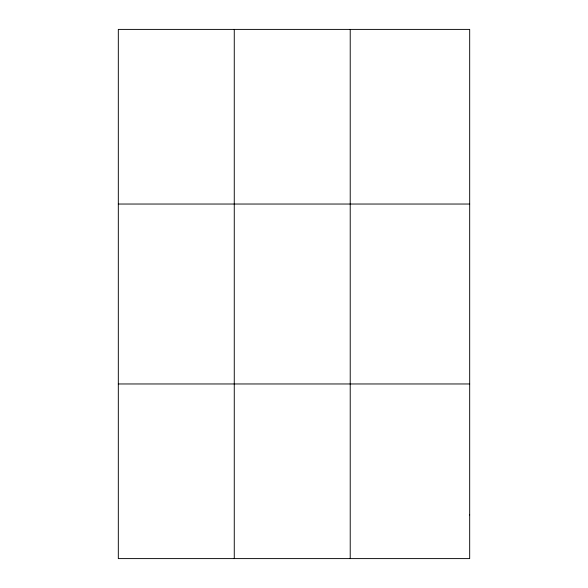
<?xml version="1.0" encoding="UTF-8"?>
<svg xmlns="http://www.w3.org/2000/svg" width="588" height="588" viewBox="0 0 588 588"><rect width="100%" height="100%" fill="white"/><g stroke="black" fill="none" stroke-linecap="round" stroke-linejoin="round"><path stroke-width="0.88" d="M234.267 29.4L234.267 558.6M350.22 29.4L350.22 558.6M118.32 204.036L469.68 204.036M118.32 383.964L469.68 383.964M469.68 514.941L469.68 558.6L118.32 558.6L118.32 29.4L469.68 29.4L469.68 514.941"/></g></svg>
